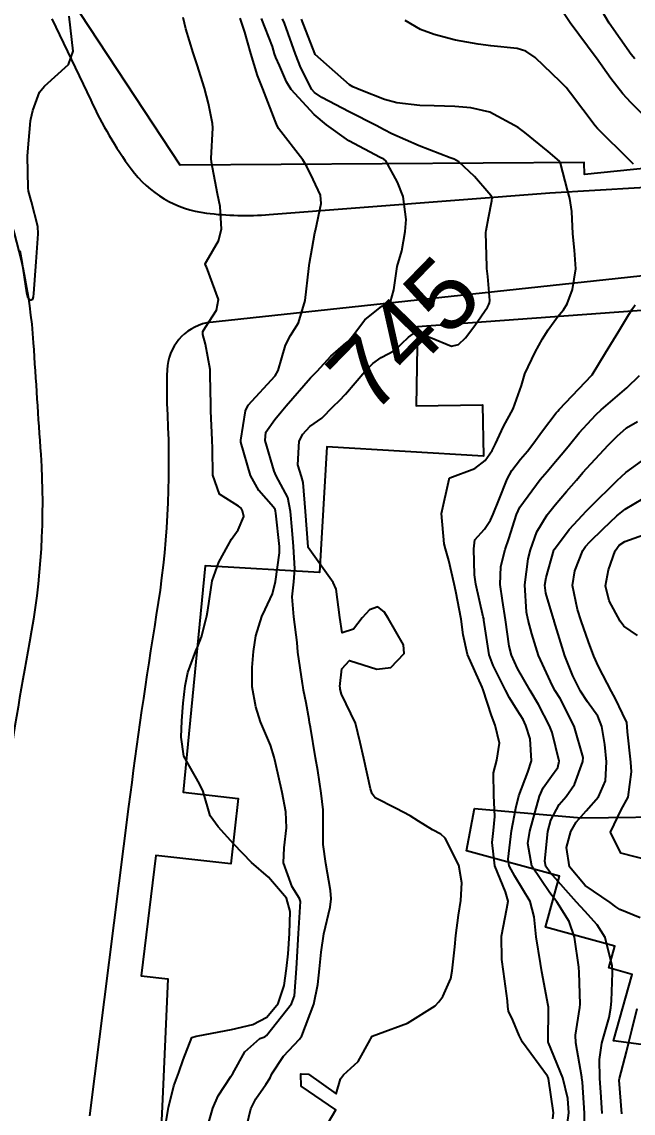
# Model space of a CAD drawing. Header units: metres. Extents: x 318500 to 325275, y 7408834 to 7428799.
# Drawn here: x 321069.2 to 321103.9, y 7409683.9 to 7409746 of the extents above; entities that cross this region are included whole.
import ezdxf
from ezdxf.enums import TextEntityAlignment as Align

# ---------------------------------------------------------------- set-up
doc = ezdxf.new("R2010")
doc.units = ezdxf.units.M
doc.header["$MEASUREMENT"] = 0
for name, color, linetype in [('Cotas', 45, 'Continuous'), ('Curvas de Nivel 1m', 11, 'Continuous'), ('Curvas de Nivel 5m', 15, 'Continuous'), ('Edificações', 30, 'Continuous'), ('Vias Primárias', 230, 'Continuous')]:
    doc.layers.add(name, color=color, linetype=linetype)
doc.styles.add('ARIAL', font='arial.ttf')

msp = doc.modelspace()

# ---------------------------------------------------------------- linework, layer by layer
at = {"layer": 'Curvas de Nivel 1m', "flags": 128}
for points, elevation in [([(321104.019, 7409743.868), (321103.824, 7409744.12), (321102.559, 7409745.889), (321101.868, 7409747.083)], 749), ([(321069.051, 7409732.955), (321069.169, 7409732.335), (321069.425, 7409730.55), (321069.482, 7409730.332), (321069.637, 7409730.141), (321069.779, 7409730.187), (321069.82, 7409730.327), (321069.835, 7409730.52), (321069.976, 7409732.325), (321070.096, 7409733.911), (321070.072, 7409734.324), (321069.711, 7409735.725), (321069.545, 7409736.332), (321069.523, 7409736.531), (321069.488, 7409738.333), (321069.499, 7409738.577), (321069.654, 7409740.331), (321069.665, 7409740.437), (321069.779, 7409740.927), (321070.158, 7409741.961), (321070.45, 7409742.32), (321071.812, 7409743.541), (321072.083, 7409744.296), (321071.85, 7409746.3)], 741), ([(321077.199, 7409682.414), (321077.507, 7409684.213), (321077.801, 7409685.446), (321078.09, 7409686.204), (321078.331, 7409686.931), (321078.823, 7409688.194), (321079.081, 7409688.278), (321079.19, 7409688.297), (321081.085, 7409688.662), (321082.296, 7409688.94), (321083.092, 7409689.348), (321083.74, 7409690.13), (321084.082, 7409691.159), (321084.206, 7409692.124), (321084.3, 7409692.965), (321084.393, 7409694.122), (321084.418, 7409695.367), (321084.206, 7409696.125), (321083.198, 7409697.319), (321082.232, 7409698.15), (321081.226, 7409699.2), (321080.32, 7409700.174), (321079.882, 7409700.816), (321079.477, 7409702.187), (321079.266, 7409702.621), (321078.377, 7409704.204), (321078.224, 7409705.288), (321078.254, 7409706.206), (321078.338, 7409707.213), (321078.451, 7409708.203), (321078.596, 7409708.956), (321079.053, 7409710.195), (321079.156, 7409710.41), (321079.382, 7409710.995), (321079.623, 7409711.961), (321079.675, 7409712.186), (321079.731, 7409712.513), (321079.986, 7409714.182), (321080.374, 7409715.238), (321080.881, 7409716.169), (321081.082, 7409716.54), (321081.464, 7409717.083), (321081.792, 7409717.84), (321081.72, 7409718.158), (321081.628, 7409718.305), (321081.483, 7409718.43), (321080.407, 7409719.099), (321080.017, 7409720.185), (321080, 7409721.708), (321079.979, 7409722.186), (321079.917, 7409723.824), (321079.912, 7409724.186), (321079.879, 7409725.885), (321079.869, 7409726.187), (321079.602, 7409727.642), (321079.451, 7409728.192), (321079.457, 7409728.348), (321079.616, 7409728.598), (321080.24, 7409729.575), (321080.351, 7409730.183), (321079.658, 7409732.032), (321079.602, 7409732.133), (321079.591, 7409732.191), (321079.609, 7409732.243), (321079.662, 7409732.334), (321080.343, 7409733.521), (321080.513, 7409734.182), (321080.435, 7409735.457), (321080.296, 7409736.184), (321079.942, 7409737.984), (321079.929, 7409738.188), (321080.021, 7409739.932), (321080.01, 7409740.188), (321079.787, 7409741.319), (321079.549, 7409742.194), (321079.128, 7409743.515), (321078.908, 7409744.204), (321078.481, 7409745.57), (321078.332, 7409746.213)], 742), ([(321079.626, 7409682.8), (321080.021, 7409684.175), (321080.32, 7409684.881), (321081.047, 7409685.99), (321081.118, 7409686.091), (321081.156, 7409686.159), (321081.837, 7409687.384), (321082.697, 7409688.144), (321082.981, 7409688.241), (321083.082, 7409688.307), (321084.502, 7409690.119), (321084.663, 7409690.56), (321084.775, 7409692.115), (321084.795, 7409692.455), (321084.893, 7409694.114), (321085.004, 7409695.938), (321084.959, 7409696.113), (321084.533, 7409696.777), (321084.049, 7409698.127), (321084.08, 7409698.985), (321084.211, 7409700.125), (321084.167, 7409701.044), (321083.971, 7409702.129), (321083.594, 7409703.827), (321083.519, 7409704.137), (321083.3, 7409704.831), (321082.738, 7409706.146), (321082.464, 7409707.014), (321082.257, 7409708.151), (321082.261, 7409709.247), (321082.336, 7409710.15), (321082.478, 7409711.055), (321082.809, 7409712.146), (321082.995, 7409712.553), (321083.413, 7409713.441), (321083.581, 7409714.138), (321083.816, 7409715.762), (321083.811, 7409716.135), (321083.602, 7409718.014), (321083.592, 7409718.138), (321083.572, 7409718.23), (321083.482, 7409718.367), (321082.648, 7409719.305), (321082.169, 7409720.16), (321081.626, 7409722.071), (321081.617, 7409722.169), (321081.884, 7409723.836), (321082.041, 7409724.163), (321083.577, 7409725.839), (321083.743, 7409726.138), (321084.155, 7409727.579), (321084.446, 7409728.127), (321084.892, 7409728.85), (321085.281, 7409730.115), (321085.486, 7409731.94), (321085.503, 7409732.112), (321085.524, 7409732.25), (321085.675, 7409733.093), (321085.834, 7409733.962), (321085.863, 7409734.108), (321086.177, 7409735.642), (321086.14, 7409736.106), (321085.729, 7409737.011), (321085.366, 7409737.745), (321085.146, 7409738.119), (321083.766, 7409739.903), (321083.643, 7409740.142), (321083.572, 7409740.344), (321082.876, 7409742.154), (321082.57, 7409742.921), (321082.187, 7409744.164), (321081.838, 7409745.385), (321081.585, 7409746.173)], 743), ([(321081.962, 7409683.199), (321082.189, 7409684.148), (321082.467, 7409684.707), (321083.041, 7409685.53), (321083.276, 7409685.907), (321083.388, 7409686.135), (321084.05, 7409687.141), (321084.952, 7409688.112), (321085.082, 7409688.285), (321085.772, 7409690.1), (321086.005, 7409691.209), (321086.094, 7409692.096), (321086.189, 7409693.05), (321086.34, 7409694.092), (321086.692, 7409695.604), (321086.75, 7409696.086), (321086.712, 7409696.563), (321086.457, 7409698.091), (321086.306, 7409699.174), (321086.306, 7409700.094), (321086.3, 7409701.144), (321086.188, 7409702.096), (321085.987, 7409703.392), (321085.868, 7409704.101), (321085.575, 7409705.847), (321085.53, 7409706.107), (321085.495, 7409706.281), (321085.331, 7409707.242), (321085.187, 7409707.96), (321085.157, 7409708.113), (321085.125, 7409708.332), (321084.868, 7409710.118), (321084.821, 7409710.676), (321084.636, 7409712.121), (321084.544, 7409713.256), (321084.623, 7409714.122), (321084.686, 7409714.866), (321084.621, 7409716.122), (321084.529, 7409717.059), (321084.443, 7409718.126), (321084.281, 7409718.921), (321083.635, 7409720.138), (321083.504, 7409720.405), (321083.001, 7409722.148), (321083.047, 7409722.638), (321083.548, 7409723.356), (321083.908, 7409723.781), (321084.187, 7409724.131), (321085.576, 7409725.729), (321085.767, 7409725.919), (321085.951, 7409726.106), (321086.74, 7409726.951), (321087.604, 7409727.717), (321087.803, 7409727.891), (321087.96, 7409728.085), (321088.678, 7409729.02), (321089.636, 7409729.789), (321089.817, 7409729.878), (321090.127, 7409730.053), (321090.32, 7409730.723), (321090.514, 7409732.047), (321090.764, 7409732.953), (321090.968, 7409734.041), (321091.011, 7409734.73), (321090.858, 7409736.043), (321090.526, 7409736.846), (321089.866, 7409738.058), (321089.742, 7409738.164), (321089.545, 7409738.261), (321087.757, 7409739.21), (321086.48, 7409740.103), (321085.779, 7409740.702), (321084.475, 7409742.13), (321084.221, 7409742.551), (321083.814, 7409743.49), (321083.61, 7409743.935), (321083.535, 7409744.144), (321083.411, 7409744.562), (321082.786, 7409746.156)], 744), ([(321099.362, 7409683.571), (321099.406, 7409683.916), (321099.108, 7409685.861), (321099.09, 7409685.92), (321099.051, 7409685.999), (321097.637, 7409687.942), (321097.451, 7409688.311), (321097.092, 7409689.193), (321096.845, 7409689.701), (321096.803, 7409689.954), (321096.775, 7409690.284), (321096.551, 7409691.959), (321096.457, 7409692.643), (321096.441, 7409693.961), (321096.748, 7409695.528), (321096.829, 7409695.955), (321096.665, 7409696.481), (321096.068, 7409697.967), (321095.904, 7409699.295), (321095.984, 7409699.969), (321096.057, 7409700.777), (321095.998, 7409701.969), (321095.996, 7409703.252), (321096.173, 7409703.967), (321096.327, 7409704.942), (321096.078, 7409705.969), (321095.868, 7409706.515), (321095.398, 7409707.979), (321095.342, 7409708.124), (321094.517, 7409709.989), (321094.269, 7409711.109), (321094.153, 7409711.992), (321093.848, 7409713.563), (321093.753, 7409713.997), (321093.44, 7409715.33), (321093.26, 7409716.003), (321093.187, 7409716.272), (321093.027, 7409718.007), (321093.463, 7409719.964), (321093.471, 7409720), (321093.478, 7409720.023), (321093.501, 7409720.037), (321094.927, 7409720.568), (321095.516, 7409721.018), (321095.907, 7409721.592), (321096.096, 7409721.972), (321096.562, 7409722.948), (321097.104, 7409723.957), (321097.573, 7409725.289), (321097.768, 7409725.948), (321098.361, 7409727.18), (321098.775, 7409727.938), (321099.099, 7409728.454), (321099.629, 7409729.184), (321099.962, 7409729.598), (321100.173, 7409729.922), (321100.471, 7409730.74), (321100.668, 7409731.915), (321100.601, 7409732.991), (321100.492, 7409733.918), (321100.45, 7409735.178), (321100.33, 7409735.921), (321100.2, 7409736.398), (321099.803, 7409737.929), (321099.742, 7409738.041), (321099.091, 7409738.596), (321097.766, 7409739.674), (321097.384, 7409739.956), (321095.783, 7409740.83), (321094.7, 7409741.082), (321093.787, 7409741.147), (321092.618, 7409741.191), (321091.788, 7409741.214), (321090.48, 7409741.359), (321089.792, 7409741.56), (321088.436, 7409742.08), (321087.982, 7409742.267), (321087.803, 7409742.387), (321085.849, 7409744.11), (321085.821, 7409744.165), (321085.075, 7409746.122)], 746), ([(321103.943, 7409737.868), (321103.743, 7409738.089), (321101.91, 7409739.898), (321101.772, 7409740.063), (321100.37, 7409741.921), (321100.111, 7409742.233), (321099.806, 7409742.564), (321098.356, 7409743.945), (321097.825, 7409744.294), (321097.334, 7409744.451), (321095.829, 7409744.606), (321095.123, 7409744.698), (321093.834, 7409744.922), (321092.619, 7409745.241), (321091.843, 7409745.532), (321090.966, 7409746.043)], 747), ([(321105.327, 7409739.854), (321103.793, 7409741.382), (321103.351, 7409741.877), (321102.668, 7409742.747), (321101.841, 7409743.9), (321101.82, 7409743.926), (321100.35, 7409745.922), (321099.861, 7409746.651)], 748), ([(321100.117, 7409682.801), (321100.277, 7409683.907), (321100.207, 7409684.734), (321099.924, 7409685.911), (321099.109, 7409687.89), (321099.098, 7409687.92), (321099.117, 7409689.902), (321099.117, 7409689.92), (321099.101, 7409690.017), (321098.729, 7409691.926), (321098.651, 7409692.413), (321098.405, 7409693.931), (321098.291, 7409695.053), (321098.072, 7409695.937), (321097.201, 7409697.371), (321096.881, 7409697.955), (321096.828, 7409698.344), (321097.016, 7409699.953), (321097.253, 7409701.251), (321097.432, 7409701.947), (321097.934, 7409703.286), (321098.14, 7409703.937), (321098.068, 7409705.179), (321097.83, 7409705.942), (321097.667, 7409706.288), (321097.329, 7409706.815), (321096.889, 7409707.511), (321096.664, 7409707.96), (321095.97, 7409709.361), (321095.743, 7409709.974), (321095.444, 7409711.935), (321095.435, 7409711.979), (321095.432, 7409712.012), (321095.402, 7409712.131), (321094.975, 7409713.984), (321094.906, 7409714.507), (321094.864, 7409715.986), (321094.932, 7409716.511), (321095.467, 7409717.112), (321095.817, 7409717.633), (321095.96, 7409717.973), (321096.289, 7409718.769), (321096.769, 7409719.961), (321097.022, 7409720.443), (321097.517, 7409721.086), (321097.918, 7409721.55), (321098.221, 7409721.94), (321098.768, 7409722.705), (321099.557, 7409723.723), (321099.646, 7409723.832), (321099.724, 7409723.918), (321101.58, 7409725.871), (321101.604, 7409725.9), (321102.348, 7409727.139), (321102.803, 7409727.882), (321103.111, 7409728.384), (321103.63, 7409729.236), (321103.879, 7409729.624), (321104.048, 7409729.866)], 747), ([(321101.12, 7409682.017), (321101.16, 7409683.898), (321101.046, 7409685.665), (321101.012, 7409685.9), (321101.003, 7409685.948), (321100.66, 7409687.904), (321100.656, 7409688.333), (321100.903, 7409689.902), (321100.919, 7409690.086), (321100.856, 7409691.903), (321100.832, 7409692.205), (321100.595, 7409693.906), (321100.283, 7409694.795), (321099.597, 7409695.916), (321099.188, 7409696.425), (321098.172, 7409697.936), (321097.941, 7409699.228), (321098.053, 7409699.938), (321098.349, 7409701.031), (321098.611, 7409701.93), (321098.803, 7409702.391), (321099.277, 7409703.058), (321099.648, 7409703.553), (321099.715, 7409703.916), (321099.314, 7409705.551), (321099.166, 7409705.922), (321098.538, 7409707.137), (321098.079, 7409707.939), (321097.359, 7409709.192), (321097.006, 7409709.955), (321096.881, 7409710.454), (321096.669, 7409711.961), (321096.5, 7409713.053), (321096.374, 7409713.966), (321096.408, 7409714.993), (321096.656, 7409715.962), (321096.862, 7409716.556), (321097.296, 7409717.953), (321097.484, 7409718.357), (321098.644, 7409719.933), (321099.033, 7409720.401), (321099.516, 7409720.967), (321099.956, 7409721.483), (321100.309, 7409721.912), (321100.859, 7409722.588), (321101.552, 7409723.35), (321101.822, 7409723.63), (321102.102, 7409723.892), (321103.573, 7409725.15), (321104.285, 7409725.859)], 748), ([(321102.162, 7409683.883), (321102.118, 7409684.799), (321102.037, 7409685.885), (321102.01, 7409686.942), (321102.154, 7409687.884), (321102.557, 7409689.341), (321102.658, 7409689.877), (321102.69, 7409690.293), (321102.763, 7409691.876), (321102.74, 7409692.272), (321102.342, 7409693.882), (321101.888, 7409694.61), (321101.175, 7409695.383), (321100.713, 7409695.905), (321099.205, 7409697.578), (321098.97, 7409697.924), (321098.913, 7409698.226), (321099.07, 7409699.923), (321099.246, 7409700.567), (321099.727, 7409701.444), (321100.112, 7409701.911), (321100.589, 7409702.588), (321101.069, 7409703.902), (321101.078, 7409704.118), (321100.58, 7409705.907), (321099.771, 7409707.481), (321099.498, 7409707.918), (321099.344, 7409708.193), (321098.543, 7409709.932), (321098.159, 7409711.167), (321097.961, 7409711.942), (321097.861, 7409712.4), (321097.772, 7409713.945), (321097.965, 7409715.42), (321098.09, 7409715.94), (321098.448, 7409716.952), (321099.036, 7409717.927), (321099.486, 7409718.488), (321100.145, 7409719.262), (321100.705, 7409719.908), (321101.074, 7409720.337), (321101.514, 7409720.831), (321102.036, 7409721.379), (321102.514, 7409721.885), (321103.012, 7409722.404), (321103.545, 7409722.872), (321104.182, 7409723.229)], 749), ([(321104.777, 7409698.286), (321103.222, 7409698.676), (321102.641, 7409699.879), (321103.253, 7409701.154), (321103.642, 7409701.864), (321103.827, 7409703.317), (321103.798, 7409703.862), (321103.605, 7409705.576), (321103.591, 7409705.866), (321103.563, 7409706.107), (321103.327, 7409706.619), (321102.921, 7409707.461), (321102.695, 7409707.88), (321101.959, 7409709.293), (321101.696, 7409709.895), (321101.382, 7409710.698), (321100.98, 7409711.904), (321100.773, 7409712.54), (321100.487, 7409713.909), (321100.605, 7409714.736), (321101.069, 7409715.904), (321101.219, 7409716.136), (321101.457, 7409716.389), (321102.223, 7409717.134), (321103.008, 7409717.877), (321103.484, 7409718.26), (321104.501, 7409718.866)], 751), ([(321104.18, 7409711.067), (321103.396, 7409711.605), (321103.187, 7409711.873), (321102.565, 7409713.036), (321102.35, 7409713.886), (321102.524, 7409714.794), (321102.912, 7409715.878), (321103.133, 7409716.196), (321103.458, 7409716.412), (321104.524, 7409716.794)], 752)]:
    msp.add_lwpolyline(points, dxfattribs=dict(at, elevation=elevation))
at = {"layer": 'Curvas de Nivel 5m', "flags": 128}
for points, elevation in [([(321085.842, 7409682.097), (321087.02, 7409684.08), (321085.04, 7409685.428), (321085.023, 7409686.11), (321085.031, 7409686.13), (321085.05, 7409686.14), (321085.469, 7409686.104), (321087.034, 7409684.999), (321087.282, 7409685.842), (321087.453, 7409686.076), (321088.292, 7409686.837), (321088.978, 7409688.061), (321089.005, 7409688.136), (321089.082, 7409688.27), (321089.44, 7409688.411), (321091.09, 7409689.012), (321092.66, 7409690.007), (321092.882, 7409690.224), (321093.108, 7409690.533), (321093.56, 7409691.56), (321093.632, 7409691.995), (321093.788, 7409693.356), (321093.84, 7409693.993), (321093.999, 7409695.164), (321094.131, 7409695.99), (321094.192, 7409696.993), (321094.016, 7409697.992), (321093.233, 7409699.539), (321092.999, 7409699.766), (321092.519, 7409700.011), (321091.727, 7409700.505), (321091.248, 7409700.8), (321090.442, 7409701.232), (321089.258, 7409701.828), (321089.08, 7409702.062), (321088.991, 7409702.335), (321088.604, 7409704.067), (321088.397, 7409704.976), (321088.145, 7409706.072), (321087.337, 7409707.737), (321087.27, 7409708.012), (321087.257, 7409708.081), (321087.252, 7409708.171), (321087.356, 7409709.166), (321087.802, 7409709.637), (321089.356, 7409709.158), (321090.153, 7409709.253), (321090.914, 7409710.037), (321090.876, 7409710.539), (321090, 7409712.051), (321089.768, 7409712.419), (321089.406, 7409712.704), (321088.94, 7409712.53), (321088.523, 7409712.069), (321088.031, 7409711.433), (321087.387, 7409711.22), (321087.249, 7409712.082), (321087.032, 7409713.701), (321086.875, 7409714.088), (321085.449, 7409716.063), (321085.441, 7409716.11), (321085.295, 7409718.113), (321085.154, 7409719.772), (321085.067, 7409720.116), (321084.852, 7409720.778), (321084.93, 7409722.119), (321085.134, 7409722.518), (321085.543, 7409722.948), (321086.226, 7409723.427), (321086.869, 7409724.097), (321087.221, 7409724.436), (321087.567, 7409724.788), (321088.667, 7409726.074), (321089.116, 7409726.538), (321089.592, 7409726.875), (321090.362, 7409727.285), (321091.159, 7409728.037), (321091.417, 7409728.229), (321091.613, 7409728.253), (321092.402, 7409728.022), (321093.603, 7409727.53), (321093.999, 7409727.609), (321094.385, 7409727.998), (321094.919, 7409728.692), (321095.637, 7409729.749), (321095.724, 7409729.894), (321095.761, 7409729.978), (321095.779, 7409730.115), (321095.655, 7409731.479), (321095.613, 7409731.934), (321095.612, 7409731.981), (321095.609, 7409732.033), (321095.558, 7409733.982), (321095.568, 7409734.106), (321095.703, 7409734.82), (321095.899, 7409735.795), (321095.904, 7409735.977), (321095.838, 7409736.095), (321095.722, 7409736.226), (321094.904, 7409737.164), (321094.008, 7409738.006), (321093.742, 7409738.154), (321093.523, 7409738.232), (321091.753, 7409738.917), (321090.211, 7409739.606), (321089.767, 7409739.834), (321089.32, 7409740.067), (321087.781, 7409740.847), (321086.231, 7409741.668), (321085.798, 7409741.944), (321085.654, 7409742.112), (321085.038, 7409743.347), (321084.719, 7409744.127), (321084.097, 7409745.886), (321083.996, 7409746.138)], 745), ([(321104.32, 7409695.002), (321103.176, 7409695.477), (321102.938, 7409695.634), (321102.623, 7409695.878), (321101.194, 7409696.847), (321100.317, 7409697.909), (321100.13, 7409699.007), (321100.385, 7409699.909), (321100.696, 7409700.455), (321101.252, 7409701.085), (321101.95, 7409701.89), (321102.352, 7409702.806), (321102.414, 7409703.883), (321102.324, 7409704.865), (321102.156, 7409705.887), (321101.917, 7409706.483), (321101.334, 7409707.296), (321100.926, 7409707.904), (321100.49, 7409708.771), (321100.045, 7409709.913), (321099.443, 7409711.876), (321099.429, 7409711.92), (321099.401, 7409712.008), (321098.965, 7409713.476), (321098.915, 7409713.928), (321098.983, 7409714.37), (321099.424, 7409715.92), (321099.43, 7409715.941), (321099.451, 7409715.972), (321100.283, 7409717.097), (321101.041, 7409717.904), (321101.257, 7409718.128), (321101.485, 7409718.37), (321103.029, 7409719.877), (321103.263, 7409720.114), (321103.507, 7409720.343), (321104.401, 7409720.973)], 750), ([(321103.279, 7409683.866), (321103.142, 7409685.776), (321103.152, 7409685.868), (321103.555, 7409687.38), (321103.658, 7409687.861), (321103.851, 7409688.622), (321104.154, 7409689.854)], 750)]:
    msp.add_lwpolyline(points, dxfattribs=dict(at, elevation=elevation))
at = {"layer": 'Edificações'}
for points in [[(321132.483, 7409748.079), (321140.65, 7409743.915), (321138.748, 7409740.636), (321133.454, 7409739.552), (321117.401, 7409738.241), (321117.33, 7409738.938), (321101.154, 7409737.292), (321101.15, 7409737.967), (321078.174, 7409737.826), (321069.934, 7409750.332)], [(321104.941, 7409729.596), (321091.658, 7409728.625), (321091.594, 7409724.121), (321095.359, 7409724.191), (321095.414, 7409721.27), (321086.511, 7409721.803), (321086.083, 7409714.644), (321079.585, 7409715.032), (321078.342, 7409702.146), (321081.461, 7409701.796), (321081.044, 7409698.079), (321076.78, 7409698.557), (321075.947, 7409691.713), (321077.474, 7409691.527), (321077.175, 7409685.106), (321076.942, 7409679.782)], [(321106.802, 7409687.484), (321102.816, 7409688.009), (321103.878, 7409691.791), (321102.541, 7409692.166), (321102.887, 7409693.399), (321098.947, 7409694.473), (321099.739, 7409697.378), (321094.446, 7409698.821), (321094.911, 7409701.226), (321100.981, 7409700.687), (321107.174, 7409700.766)]]:
    msp.add_lwpolyline(points, dxfattribs=at)
at = {"layer": 'Vias Primárias'}
for points in [[(321070.865, 7409746.148), (321073.085, 7409741.511, 0.050053), (321075.371, 7409737.611, 0.207199), (321079.655, 7409735.09, 0.05025), (321083.237, 7409735.008), (321099.195, 7409736.246), (321132.457, 7409738.217), (321137.585, 7409738.835, 0.377734), (321141.423, 7409743.136, 0.260467), (321140.784, 7409744.295), (321124.188, 7409752.431)], [(321139.337, 7409747.914), (321151.459, 7409741.063), (321150.821, 7409739.083), (321144.706, 7409739.486), (321144.504, 7409736.431), (321139.655, 7409736.059), (321133.337, 7409734.631), (321079.679, 7409728.843, 0.344227), (321077.425, 7409726.18, 0.022629), (321077.44, 7409723.615, -0.053219), (321076.81, 7409712.232, 0.008995), (321075.235, 7409701.338), (321073.012, 7409683.742, -0.074705)], [(321062.688, 7409746.888, -0.003971), (321065.162, 7409742.393, -0.035797), (321068.062, 7409735.961, -0.071735), (321069.811, 7409727.714, 0.000347), (321070.233, 7409721.354, -0.063373), (321069.597, 7409710.68, 0.02533), (321067.285, 7409693.718), (321066.235, 7409686.201), (321064.286, 7409672.58), (321063.702, 7409667.269, 0.019678), (321063.01, 7409657.452, -0.003758), (321062.777, 7409651.411, 0.079079), (321064.239, 7409638.389, 0.009334), (321065.597, 7409633.812), (321069.486, 7409624.824), (321071.307, 7409620.706, 0.061205), (321075.687, 7409613.373, 0.041639), (321086.003, 7409602.165, 0.056792), (321094.23, 7409596.165, -0.010973), (321107.248, 7409588.385, 0.002766), (321116.798, 7409582.464, 0.0028), (321129.683, 7409574.672, -0.014317), (321136.607, 7409570.264)]]:
    msp.add_lwpolyline(points, format="xyb", dxfattribs=at)

# ---------------------------------------------------------------- texts
at = {"layer": 'Cotas', "style": 'ARIAL'}
msp.add_text('745', height=4, rotation=45.76659, dxfattribs=at).set_placement((321090.863, 7409728.217, 745), align=Align.MIDDLE_CENTER)

doc.saveas('drawing.dxf')
